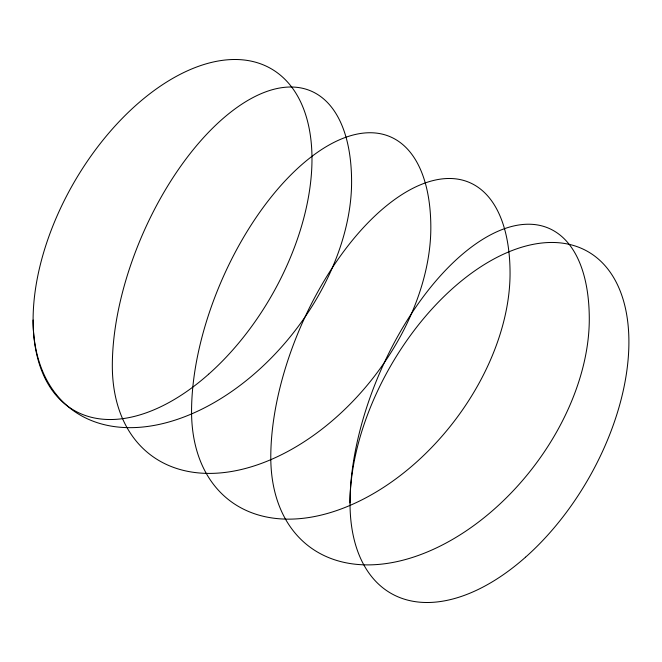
<?xml version="1.0" encoding="UTF-8"?>
<svg xmlns="http://www.w3.org/2000/svg" width="662" height="662" viewBox="0 0 662 662"><rect width="100%" height="100%" fill="white"/><g stroke="black" fill="none" stroke-linecap="round" stroke-linejoin="round"><path stroke-width="0.99" d="M33.1 320.019A199.179 130.025 -52.5 0 0 192.352 413.584A199.179 130.025 -52.5 0 0 351.596 181.876A199.179 97.686 -66.6 0 0 231.965 111.191A199.179 97.686 -66.6 0 0 112.325 365.763A199.179 130.025 -52.5 0 0 271.577 459.329A199.179 130.025 -52.5 0 0 430.83 227.62A199.179 97.686 -66.6 0 0 311.19 156.935A199.179 97.686 -66.6 0 0 191.558 411.507A199.179 130.025 -52.5 0 0 350.81 505.065A199.179 130.025 -52.5 0 0 510.054 273.365A199.179 97.686 -66.6 0 0 390.423 202.671A199.179 97.686 -66.6 0 0 270.783 457.252A199.179 130.025 -52.5 0 0 430.035 550.809A199.179 130.025 -52.5 0 0 589.288 319.109A199.179 97.686 -66.6 0 0 469.648 248.416A199.179 97.686 -66.6 0 0 350.016 502.988M208.629 374.204A197.202 113.856 -60 0 0 271.147 68.732A197.202 113.856 -60 0 0 37.85 275.607A197.202 113.856 -60 0 0 208.629 374.204M525.545 557.181A197.202 113.856 -60 0 0 588.055 251.701A197.202 113.856 -60 0 0 354.766 458.576A197.202 113.856 -60 0 0 525.545 557.181"/></g></svg>
